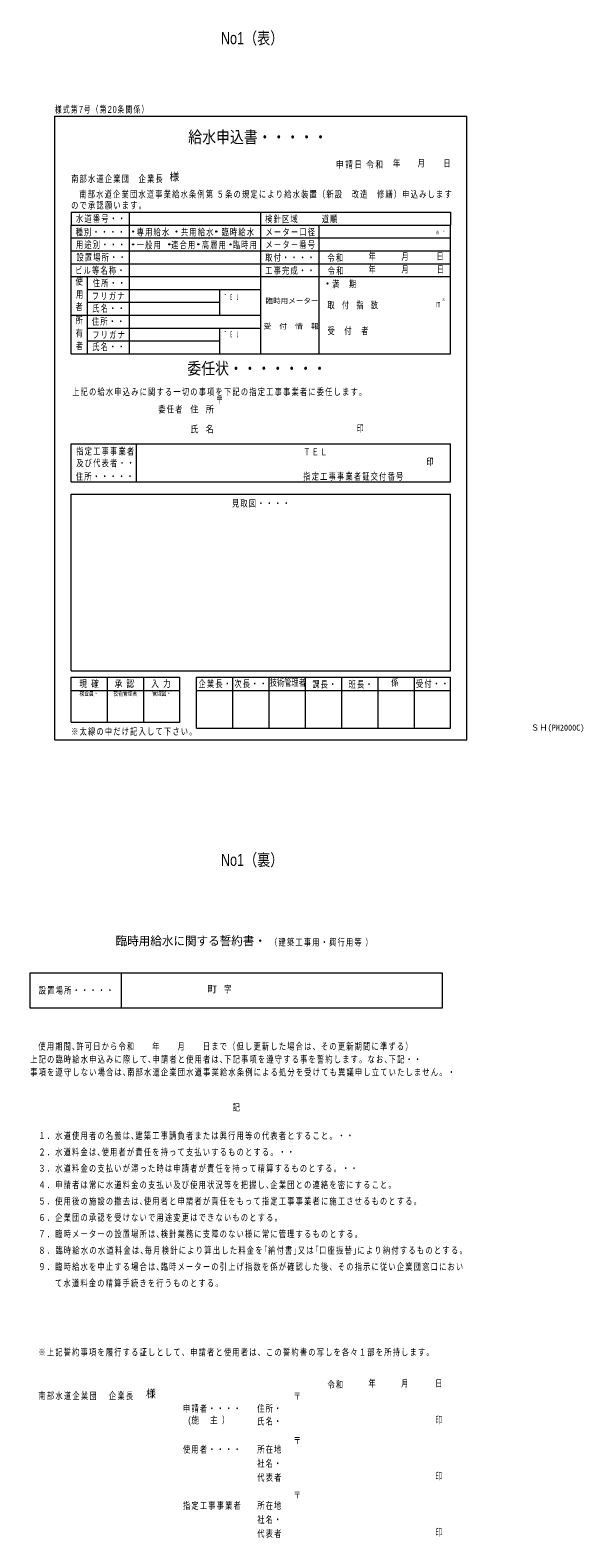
# Model space of a CAD drawing. Units: millimetres on the paper. Extents: x -346 to 361, y -308 to 344.
# Drawn here: x -346 to -110, y -300 to 344 of the extents above; entities that cross this region are included whole.
import ezdxf
from ezdxf.enums import TextEntityAlignment as Align

# ---------------------------------------------------------------- set-up
doc = ezdxf.new("R2010")
doc.units = ezdxf.units.MM
doc.header["$PDMODE"] = 32
doc.header["$PDSIZE"] = 0.5
doc.layers.add('0-0', color=7, linetype='Continuous', lineweight=18)
doc.styles.add('ＭＳ ゴシック', font='')
doc.styles.add('ＭＳ 明朝', font='')
doc.styles.add('ＭＳ Ｐ明朝', font='')
doc.styles.get('ＭＳ ゴシック').set_extended_font_data('MS Gothic')
doc.styles.get('ＭＳ 明朝').set_extended_font_data('MS Mincho')
doc.styles.get('ＭＳ Ｐ明朝').set_extended_font_data('MS PMincho')

msp = doc.modelspace()

# ---------------------------------------------------------------- linework, layer by layer
at = {"layer": '0-0'}
for p, q in [((-335.252, 307.447), (-159.252, 307.447)), ((-335.252, 40.947), (-335.252, 307.447)), ((-159.252, 40.947), (-159.252, 307.447)), ((-328.252, 266.447), (-328.252, 260.947)), ((-303.252, 205.947), (-303.252, 266.447)), ((-247.252, 260.947), (-247.252, 266.447)), ((-247.252, 205.947), (-247.252, 260.947)), ((-222.252, 205.947), (-222.252, 260.947)), ((-166.252, 255.447), (-166.252, 260.947)), ((-328.252, 255.447), (-247.252, 255.447)), ((-247.252, 255.447), (-166.252, 255.447)), ((-166.252, 205.947), (-166.252, 255.447)), ((-328.252, 249.947), (-166.252, 249.947)), ((-328.252, 244.447), (-166.252, 244.447)), ((-328.252, 238.947), (-166.252, 238.947)), ((-321.252, 205.947), (-321.252, 238.947)), ((-321.252, 233.447), (-247.252, 233.447)), ((-264.752, 222.447), (-264.752, 233.447)), ((-321.252, 227.947), (-264.752, 227.947)), ((-328.252, 222.447), (-247.252, 222.447)), ((-321.252, 216.947), (-247.252, 216.947)), ((-264.752, 205.947), (-264.752, 216.947)), ((-321.252, 211.447), (-264.752, 211.447)), ((-328.252, 205.947), (-247.252, 205.947)), ((-247.252, 205.947), (-166.252, 205.947)), ((-328.252, 167.386), (-166.252, 167.386)), ((-328.252, 151.224), (-328.252, 167.386)), ((-300.376, 151.224), (-300.376, 167.386)), ((-166.252, 151.224), (-166.252, 167.386)), ((-328.252, 151.221), (-166.252, 151.221)), ((-166.252, 70.447), (-166.252, 145.947)), ((-328.252, 70.447), (-166.252, 70.447)), ((-328.252, 48.447), (-328.252, 67.747)), ((-328.252, 67.747), (-281.752, 67.747)), ((-312.752, 48.447), (-312.752, 67.747)), ((-297.21, 48.447), (-297.21, 67.747)), ((-281.752, 48.447), (-281.752, 67.747)), ((-274.768, 45.947), (-274.768, 67.747)), ((-274.768, 67.747), (-166.252, 67.747)), ((-274.534, 67.747), (-274.486, 67.747)), ((-259.252, 45.947), (-259.252, 67.747)), ((-243.752, 67.747), (-243.752, 45.947)), ((-228.252, 67.747), (-228.252, 45.947)), ((-212.752, 67.747), (-212.752, 45.947)), ((-197.252, 67.747), (-197.252, 45.947)), ((-181.752, 67.747), (-181.752, 45.947)), ((-166.252, 45.947), (-166.252, 67.747)), ((-328.252, 61.947), (-281.752, 61.947)), ((-274.768, 61.947), (-166.252, 61.947)), ((-328.252, 48.447), (-281.752, 48.447)), ((-274.768, 45.947), (-166.252, 45.947)), ((-335.252, 40.947), (-159.252, 40.947)), ((-345.752, -58.62), (-169.752, -58.62)), ((-345.752, -73.787), (-345.752, -58.62)), ((-306.852, -58.62), (-306.852, -73.787)), ((-169.752, -58.62), (-169.752, -73.787)), ((-169.752, -73.787), (-345.752, -73.787))]:
    msp.add_line(p, q, dxfattribs=at)
at = {"layer": '0-0', "color": 2}
for p, q in [((-159.252, 40.947), (-159.252, 307.447)), ((-328.252, 260.947), (-166.252, 260.947)), ((-328.252, 205.947), (-328.252, 260.947)), ((-247.252, 205.947), (-247.252, 260.947)), ((-166.252, 255.447), (-166.252, 260.947)), ((-247.252, 255.447), (-166.252, 255.447)), ((-328.252, 205.947), (-247.252, 205.947)), ((-328.252, 167.386), (-166.252, 167.386)), ((-328.252, 70.447), (-328.252, 145.947)), ((-328.252, 145.947), (-166.252, 145.947)), ((-166.252, 70.447), (-166.252, 145.947)), ((-328.252, 70.447), (-166.252, 70.447)), ((-335.252, 40.947), (-159.252, 40.947))]:
    msp.add_line(p, q, dxfattribs=at)
msp.add_lwpolyline([(-335.252, 40.947), (-335.252, 307.447), (-159.252, 307.447)], dxfattribs=at)
at = {"layer": '0-0'}
for points in [[(-328.252, 266.447), (-166.252, 266.447), (-166.252, 260.947)], [(-328.252, 205.947), (-328.252, 260.947), (-166.252, 260.947)], [(-328.252, 70.447), (-328.252, 145.947), (-166.252, 145.947)]]:
    msp.add_lwpolyline(points, dxfattribs=at)
for p in [(-301.752, 258.197), (-283.252, 258.197), (-266.252, 258.197), (-301.752, 252.697), (-286.278, 252.697), (-273.899, 252.697), (-260.174, 252.697), (-218.752, 235.947)]:
    msp.add_point(p, dxfattribs=at)

# ---------------------------------------------------------------- texts
at = {"layer": '0-0', "color": 2, "style": 'ＭＳ Ｐ明朝', "width": 0.8}
for s, p in [('No1（表）', (-264.252, 336.723)), ('No1（裏）', (-264.252, -14.491))]:
    msp.add_text(s, height=5.132, dxfattribs=at).set_placement(p, align=Align.BOTTOM_LEFT)
at = {"layer": '0-0'}
for s, height, style, width, p in [('給水申込書・・・・・', 5.132, 'ＭＳ Ｐ明朝', 0.85, (-278.252, 294.447)), ('様', 3.299, 'ＭＳ Ｐ明朝', 0.9, (-286.252, 278.947)), ('年', 2.933, 'ＭＳ Ｐ明朝', 0.75, (-190.752, 285.047)), ('月', 2.933, 'ＭＳ Ｐ明朝', 0.75, (-180.252, 285.047)), ('日', 2.933, 'ＭＳ 明朝', 0.75, (-169.252, 285.047)), ('年', 2.933, 'ＭＳ Ｐ明朝', 0.75, (-201.228, 245.248)), ('月', 2.933, 'ＭＳ Ｐ明朝', 0.75, (-187.14, 245.155)), ('日', 2.933, 'ＭＳ Ｐ明朝', 0.75, (-172.19, 245.248)), ('使', 2.933, 'ＭＳ Ｐ明朝', 0.75, (-326.361, 234.53)), ('年', 2.933, 'ＭＳ Ｐ明朝', 0.75, (-201.228, 239.687)), ('月', 2.933, 'ＭＳ Ｐ明朝', 0.75, (-187.14, 239.687)), ('日', 2.933, 'ＭＳ Ｐ明朝', 0.75, (-172.046, 239.687)), ('用', 2.933, 'ＭＳ Ｐ明朝', 0.75, (-326.187, 228.948)), ('者', 2.933, 'ＭＳ Ｐ明朝', 0.75, (-326.361, 223.715)), ('臨時用メーター', 2.199, 'ＭＳ Ｐ明朝', 1.05, (-245.215, 226.804)), ('m', 2.933, 'ＭＳ Ｐ明朝', 0.45, (-172.252, 224.947)), ('所', 2.933, 'ＭＳ Ｐ明朝', 0.75, (-326.333, 217.936)), ('受\u3000付\u3000情\u3000報', 2.199, 'ＭＳ Ｐ明朝', 1.1, (-246.152, 215.947)), ('有', 2.933, 'ＭＳ Ｐ明朝', 0.75, (-326.333, 212.407)), ('者', 2.933, 'ＭＳ Ｐ明朝', 0.75, (-326.222, 206.989)), ('委任状・・・・・・・', 5.132, 'ＭＳ Ｐ明朝', 0.85, (-278.668, 195.556)), ('〒', 2.933, 'ＭＳ Ｐ明朝', 0.75, (-266.424, 183.732)), ('印', 2.933, 'ＭＳ Ｐ明朝', 0.75, (-206.361, 171.674)), ('印', 2.933, 'ＭＳ Ｐ明朝', 0.75, (-176.568, 157.432)), ('技術管理者', 2.933, 'ＭＳ Ｐ明朝', 0.75, (-243.395, 63.097)), ('係', 2.933, 'ＭＳ Ｐ明朝', 0.75, (-191.51, 63.097)), ('検査員・', 2.053, 'ＭＳ Ｐ明朝', 0.7, (-324.652, 59.147)), ('技術管理者', 2.053, 'ＭＳ Ｐ明朝', 0.7, (-310.152, 59.147)), ('管理図・', 2.053, 'ＭＳ Ｐ明朝', 0.7, (-293.61, 59.147)), ('臨時用給水に関する誓約書・', 3.812, 'ＭＳ Ｐ明朝', 0.95, (-309.252, -48.023)), ('字', 2.933, 'ＭＳ Ｐ明朝', 0.75, (-262.852, -67.953)), ('記', 2.933, 'ＭＳ Ｐ明朝', 0.75, (-259.252, -118.514)), ('様', 3.299, 'ＭＳ Ｐ明朝', 0.9, (-296.262, -241.133)), ('〒', 2.933, 'ＭＳ Ｐ明朝', 0.75, (-233.219, -241.943)), ('年', 2.933, 'ＭＳ Ｐ明朝', 0.75, (-201.252, -236.445)), ('月', 2.933, 'ＭＳ Ｐ明朝', 0.75, (-187.252, -236.445)), ('日', 2.933, 'ＭＳ Ｐ明朝', 0.75, (-172.752, -236.445)), ('印', 2.933, 'ＭＳ Ｐ明朝', 0.75, (-172.752, -252.151)), ('〒', 2.933, 'ＭＳ Ｐ明朝', 0.75, (-233.219, -260.918)), ('印', 2.933, 'ＭＳ Ｐ明朝', 0.75, (-172.752, -276.151)), ('〒', 2.933, 'ＭＳ Ｐ明朝', 0.75, (-233.219, -284.242)), ('印', 2.933, 'ＭＳ Ｐ明朝', 0.75, (-172.752, -300.151))]:
    msp.add_text(s, height=height, dxfattribs=dict(at, style=style, width=width)).set_placement(p, align=Align.BOTTOM_LEFT)
for s, height, style, p in [('３', 1.1, 'ＭＳ Ｐ明朝', (-170.002, 228.197)), ('ＳＨ(PM2000C)', 2.566, 'ＭＳ ゴシック', (-131.894, 44.097)), ('町', 2.933, 'ＭＳ 明朝', (-270.102, -67.953))]:
    msp.add_text(s, height=height, dxfattribs=dict(at, style=style)).set_placement(p, align=Align.BOTTOM_LEFT)
at = {"layer": '0-0', "attachment_point": 7, "style": 'ＭＳ Ｐ明朝'}
for s, insert, char_height in [('\\T1.19;\\W0.7;様式第7号（第20条関係）', (-335.205, 308.515), 2.933), ('\\T1.2;\\W0.8;申請日\\~令和\\~', (-215.127, 285.047), 2.933), ('\\T1.17;\\W0.75;南部水道企業団\u3000企業長', (-328.252, 278.947), 2.933), ('\\T1.17;\\W0.75;ので承認願います。', (-328.252, 267.572), 2.933), ('\\T1.17;\\W0.75;南部水道企業団水道事業給水条例第\\~５条の規定により給水装置（新設\u3000改造\u3000修繕）申込みします', (-324.752, 272.262), 2.933), ('\\T1.17;\\W0.75;水道番号・・', (-326.187, 261.916), 2.933), ('\\T1.17;\\W0.75;検針区域', (-245.359, 261.744), 2.933), ('\\T1.17;\\W0.75;道順', (-221.209, 261.744), 2.933), ('\\T1.17;\\W0.75;種別・・・・', (-326.361, 256.16), 2.933), ('\\T1.17;\\W0.75;専用給水', (-300.252, 256.141), 2.933), ('\\T1.17;\\W0.75;共用給水', (-281.346, 256.141), 2.933), ('\\T1.17;\\W0.75;臨時給水', (-264.032, 256.141), 2.933), ('\\T1.17;\\W0.75;メーター口径', (-245.215, 256.184), 2.933), ('\\T3.4;\\W0.3;mm', (-172.186, 256.97), 1.979), ('\\T1.17;\\W0.75;用途別・・・', (-326.187, 250.752), 2.933), ('\\T1.17;\\W0.75;一般用', (-300.252, 250.612), 2.933), ('\\T1.17;\\W0.75;連合用', (-285.528, 250.685), 2.933), ('\\T1.17;\\W0.75;高層用', (-272.437, 250.685), 2.933), ('\\T1.17;\\W0.75;臨時用', (-259.256, 250.685), 2.933), ('\\T1.17;\\W0.75;メーター番号', (-245.215, 250.811), 2.933), ('\\T1.17;\\W0.75;設置場所・・', (-326.012, 245.345), 2.933), ('\\T1.17;\\W0.75;取付・・・・', (-245.359, 245.248), 2.933), ('\\T1.17;\\W0.75;令和', (-218.765, 245.155), 2.933), ('\\T1.17;\\W0.75;ビル等名称・', (-326.536, 239.763), 2.933), ('\\T1.17;\\W0.75;工事完成・・', (-245.359, 239.687), 2.933), ('\\T1.17;\\W0.75;令和', (-218.621, 239.594), 2.933), ('\\T1.17;\\W0.75;住所・・', (-319.035, 234.355), 2.933), ('\\T1.17;\\W0.75;フリガナ', (-319.384, 228.948), 2.933), ('\\T1.17;\\W0.75;満\u3000期', (-216.752, 233.947), 2.933), ('\\T1.17;\\W0.75;氏名・・', (-319.209, 223.54), 2.933), ('\\T4;\\W0.25;TEL', (-262.718, 228.927), 2.566), ('\\T2;\\W0.75;取付指数', (-218.752, 224.947), 2.933), ('\\T1.17;\\W0.75;住所・・', (-319.384, 217.958), 2.933), ('\\T1.17;\\W0.75;フリガナ', (-319.209, 212.376), 2.933), ('\\T4;\\W0.25;TEL', (-262.718, 212.968), 2.566), ('\\T1.17;\\W0.75;受\u3000付\u3000者', (-218.752, 213.947), 2.933), ('\\T1.17;\\W0.75;氏名・・', (-319.209, 207.143), 2.933), ('\\T1.17;\\W0.75;上記の給水申込みに関する一切の事項を下記の指定工事事業者に委任します。', (-327.814, 187.856), 2.933), ('\\T1.17;\\W0.75;委任者', (-291.014, 180.408), 2.933), ('\\T1.24;\\W0.85;住\\~\\~所', (-277.314, 180.408), 2.933), ('\\T1.24;\\W0.85;氏\\~\\~名', (-277.314, 171.908), 2.933), ('\\T1.17;\\W0.75;指定工事事業者', (-326.052, 162.436), 2.933), ('\\T1.17;\\W0.75;及び代表者・・', (-326.052, 157.432), 2.933), ('\\T1.17;\\W0.75;ＴＥＬ', (-229.106, 162.54), 2.933), ('\\T1.17;\\W0.75;住所・・・・・', (-326.266, 151.713), 2.933), ('\\T1.17;\\W0.75;指定工事事業者証交付番号', (-229.106, 151.713), 2.933), ('\\T1.17;\\W0.75;見取図・・・・', (-259.545, 140.195), 2.933), ('\\T1.21;\\W0.8;現\\~確', (-324.772, 63.097), 2.933), ('\\T1.21;\\W0.8;承\\~認', (-309.676, 63.097), 2.933), ('\\T1.21;\\W0.8;入\\~力', (-294.041, 63.097), 2.933), ('\\T1.17;\\W0.75;企業長・', (-273.858, 63.097), 2.933), ('\\T1.17;\\W0.75;次長・・', (-258.539, 63.097), 2.933), ('\\T1.17;\\W0.75;課長・', (-225.252, 62.847), 2.933), ('\\T1.17;\\W0.75;班長・', (-209.752, 62.847), 2.933), ('\\T1.17;\\W0.75;受付・・', (-180.952, 63.097), 2.933), ('\\T1.17;\\W0.75;※太線の中だけ記入して下さい。', (-328.252, 42.697), 2.933), ('\\T1.17;\\W0.75;（建築工事用・興行用等\\~）', (-243.27, -47.454), 2.933), ('\\T1.17;\\W0.75;設置場所・・・・・', (-342.052, -67.953), 2.933), ('\\T1.17;\\W0.75;使用期間､許可日から令和\u3000\u3000年\u3000\u3000月\u3000\u3000日まで（但し更新した場合は、その更新期間に準ずる）', (-342.252, -91.944), 2.933), ('\\T1.17;\\W0.75;上記の臨時給水申込みに際して､申請者と使用者は､下記事項を遵守する事を誓約します。なお､下記・・', (-345.752, -97.444), 2.933), ('\\T1.17;\\W0.75;事項を遵守しない場合は､南部水道企業団水道事業給水条例による処分を受けても異議申し立ていたしません。・', (-345.752, -102.944), 2.933), ('\\T1.17;\\W0.75;１．水道使用者の名義は､建築工事請負者または興行用等の代表者とすること。・・', (-342.252, -130.084), 2.933), ('\\T1.17;\\W0.75;２．水道料金は､使用者が責任を持って支払いするものとする。・・', (-342.252, -137.084), 2.933), ('\\T1.17;\\W0.75;３．水道料金の支払いが滞った時は申請者が責任を持って精算するものとする。・・', (-342.252, -144.084), 2.933), ('\\T1.17;\\W0.75;４．申請者は常に水道料金の支払い及び使用状況等を把握し､企業団との連絡を密にすること。', (-342.252, -151.084), 2.933), ('\\T1.17;\\W0.75;５．使用後の施設の撤去は､使用者と申請者が責任をもって指定工事事業者に施工させるものとする。', (-342.252, -158.084), 2.933), ('\\T1.17;\\W0.75;６．企業団の承認を受けないで用途変更はできないものとする。', (-342.252, -165.084), 2.933), ('\\T1.17;\\W0.75;７．臨時メーターの設置場所は､検針業務に支障のない様に常に管理するものとする。', (-342.252, -172.084), 2.933), ('\\T1.18;\\W0.75;８．臨時給水の水道料金は､毎月検針により算出した料金を｢納付書｣又は｢口座振替｣により納付するものとする。', (-342.252, -179.084), 2.933), ('\\T1.17;\\W0.75;９．臨時給水を中止する場合は､臨時メーターの引上げ指数を係が確認した後、その指示に従い企業団窓口におい', (-342.252, -186.084), 2.933), ('\\T1.17;\\W0.75;て水道料金の精算手続きを行うものとする。', (-335.119, -193.084), 2.933), ('\\T1.17;\\W0.75;※上記誓約事項を履行する証しとして、申請者と使用者は、この誓約書の写しを各々１部を所持します。', (-342.252, -222.623), 2.933), ('\\T1.18;\\W0.75;南部水道企業団\\~\u3000企業長\\~\u3000', (-342.252, -241.242), 2.933), ('\\T1.17;\\W0.75;令和', (-218.752, -236.445), 2.933), ('\\T1.17;\\W0.75;申請者・・・・', (-280.493, -246.651), 2.933), ('\\T1.17;\\W0.75;住所・', (-248.752, -246.651), 2.933), ('\\T1.21;\\W0.8;(施\u3000主\\~）', (-278.215, -252.134), 2.933), ('\\T1.17;\\W0.75;氏名・', (-248.752, -252.151), 2.933), ('\\T1.17;\\W0.75;使用者・・・・', (-280.493, -264.151), 2.933), ('\\T1.17;\\W0.75;所在地', (-248.752, -264.151), 2.933), ('\\T1.17;\\W0.75;社名・', (-248.752, -270.151), 2.933), ('\\T1.17;\\W0.75;代表者', (-248.752, -276.151), 2.933), ('\\T1.17;\\W0.75;指定工事事業者', (-280.493, -288.151), 2.933), ('\\T1.17;\\W0.75;所在地', (-248.752, -288.151), 2.933), ('\\T1.17;\\W0.75;社名・', (-248.752, -294.151), 2.933), ('\\T1.17;\\W0.75;代表者', (-248.752, -300.151), 2.933)]:
    msp.add_mtext(s, dxfattribs=dict(at, insert=insert, char_height=char_height))

doc.saveas('drawing.dxf')
